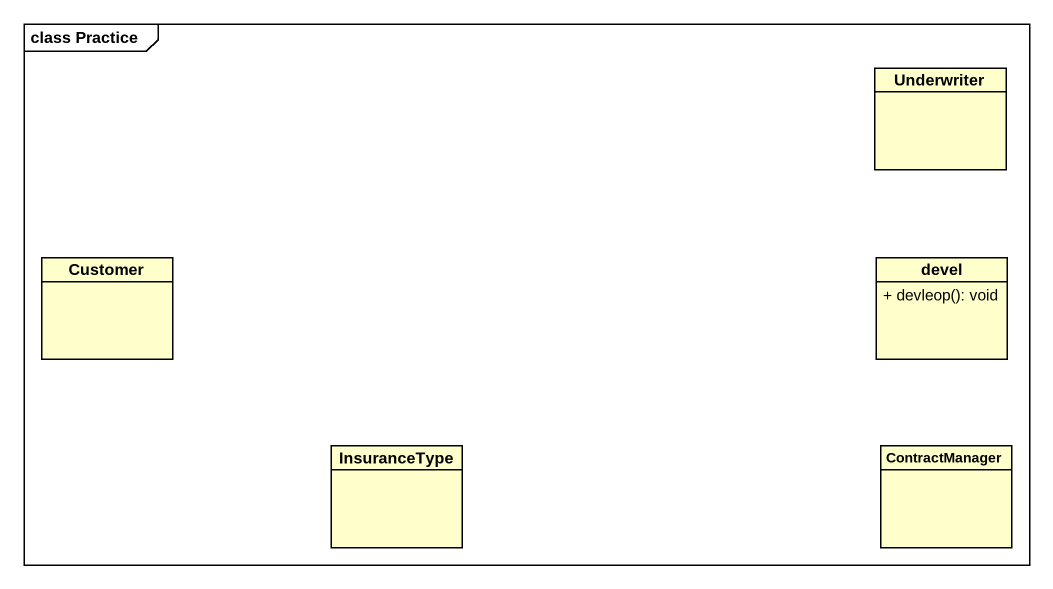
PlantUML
@startuml
mainframe class Practice
hide circle
hide empty members
skinparam classAttributeIconSize 0
class Underwriter
class Customer
class devel {
  + devleop(): void
}
class InsuranceType
class ContractManager
@enduml
